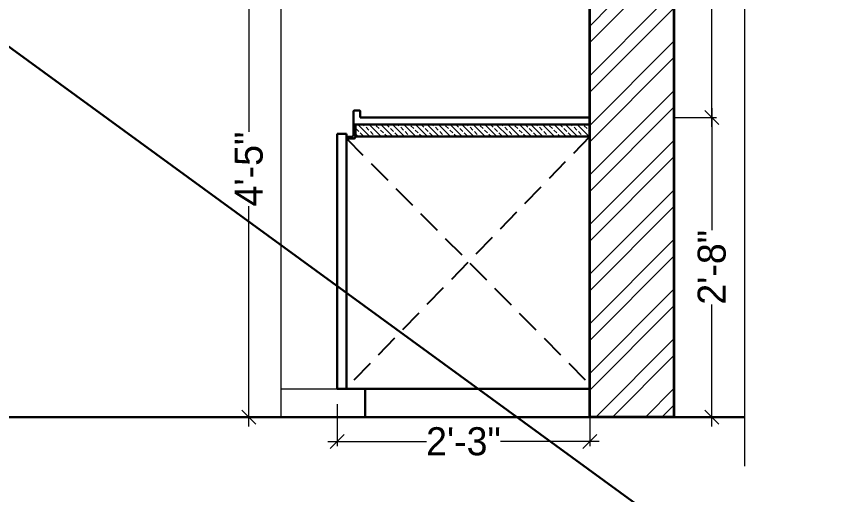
# Model space of a CAD drawing. Header units: millimetres. Extents: x 56222 to 3066687, y -650199 to -121287.
# Drawn here: x 141422.8 to 141510.4, y -184226.5 to -184175.4 of the extents above; entities that cross this region are included whole.
import ezdxf

# ---------------------------------------------------------------- set-up
doc = ezdxf.new("R2010")
doc.units = ezdxf.units.MM
doc.header["$MEASUREMENT"] = 0
doc.header["$PDMODE"] = 35
doc.linetypes.add('DASHED', pattern=[0.75, 0.5, -0.25])
doc.linetypes.add('DASHED2', pattern=[0.375, 0.25, -0.125])
doc.layers.get('Defpoints').update_dxf_attribs({"color": 220})
doc.layers.add('AR HATCH-7', color=7, linetype='Continuous')
for name, color, linetype, lineweight in [('el', 7, 'Continuous', 20), ('FIRST FLOOR ( DW_RAIL )', 7, 'Continuous', 9), ('FURNITURE', 32, 'Continuous', 9), ('furniture dimensions', 1, 'DASHED', 0), ('SECTION ( SLAB PLine )', 104, 'Continuous', 30), ('Text', 7, 'Continuous', 15), ('wall', 7, 'Continuous', 30), ('XX~SLAB ( BEAM )~ ( DIM )', 7, 'Continuous', 9)]:
    doc.layers.add(name, color=color, linetype=linetype, lineweight=lineweight)
doc.layers.add('hatch', color=250, linetype='Continuous', lineweight=9, transparency=0.5)
doc.styles.add('century g', font='GOTHIC.TTF')
doc.dimstyles.new('Archana', dxfattribs={"dimtxt": 2, "dimasz": 0.75, "dimexe": 0.5, "dimexo": 0.5, "dimgap": 0, "dimtad": 0, "dimzin": 0, "dimdsep": 46, "dimlunit": 4, "dimtxsty": 'century g', "dimblk": 'OBLIQUE', "dimcen": 0, "dimdle": 1, "dimclrd": 256, "dimclre": 256, "dimclrt": 256, "dimadec": 0, "dimazin": 0, "dimtfac": 1, "dimtofl": 0, "dimtmove": 1, "dimatfit": 3, "dimfxl": 1, "dimfxlon": 1, "dimtolj": 1, "dimtzin": 0, "dimlwd": -1, "dimlwe": -1, "dimarcsym": 0})

# ---------------------------------------------------------------- blocks, each defined once
blk = doc.blocks.new('_Oblique')
at = {"layer": 'wall', "color": 0, "lineweight": -2}
blk.add_line((-0.5, -0.5), (0.5, 0.5), dxfattribs=at)
blk = doc.blocks.new('*D425')
at = {"layer": 'Defpoints', "color": 0, "linetype": 'Continuous', "lineweight": 30, "transparency": 16777216}
for p in [(141457.073, -184215.241), (141484.073, -184214.742), (141484.073, -184220.848)]:
    blk.add_point(p, dxfattribs=at)
at = {"layer": 'furniture dimensions', "color": 5, "linetype": 'ByBlock', "transparency": 16777216}
blk.add_line((141457.073, -184216.848), (141457.073, -184221.348), dxfattribs=at)
at = {"layer": 'furniture dimensions', "color": 5, "linetype": 'Continuous', "transparency": 16777216}
for p, q in [((141484.073, -184216.848), (141484.073, -184221.348)), ((141456.073, -184220.848), (141466.618, -184220.848)), ((141485.073, -184220.848), (141474.529, -184220.848))]:
    blk.add_line(p, q, dxfattribs=at)
at = {"layer": 'furniture dimensions', "color": 5, "linetype": 'Continuous', "transparency": 16777216, "xscale": 1.5, "yscale": 1.5, "zscale": 1.5, "rotation": 180}
blk.add_blockref('_Oblique', (141457.073, -184220.848), dxfattribs=at)
at = {"layer": 'furniture dimensions', "color": 5, "linetype": 'Continuous', "transparency": 16777216, "xscale": 1.5, "yscale": 1.5, "zscale": 1.5}
blk.add_blockref('_Oblique', (141484.073, -184220.848), dxfattribs=at)
at = {"layer": 'furniture dimensions', "linetype": 'Continuous', "lineweight": 0, "transparency": 16777216, "insert": (141470.573, -184220.848), "char_height": 3, "attachment_point": 5, "style": 'century g'}
blk.add_mtext('\\A1;2\'-3"', dxfattribs=at)
blk = doc.blocks.new('*D426')
at = {"layer": 'Defpoints', "color": 0, "linetype": 'Continuous', "lineweight": 30, "transparency": 16777216}
for p in [(141459.547, -184186.243), (141497.127, -184186.243), (141484.073, -184218.242)]:
    blk.add_point(p, dxfattribs=at)
at = {"layer": 'furniture dimensions', "color": 5, "linetype": 'Continuous', "transparency": 16777216}
for p, q in [((141497.127, -184185.243), (141497.127, -184198.287)), ((141493.127, -184186.243), (141497.627, -184186.243)), ((141497.127, -184219.242), (141497.127, -184206.198))]:
    blk.add_line(p, q, dxfattribs=at)
at = {"layer": 'furniture dimensions', "color": 5, "linetype": 'ByBlock', "transparency": 16777216}
blk.add_line((141493.127, -184218.242), (141497.627, -184218.242), dxfattribs=at)
at = {"layer": 'furniture dimensions', "color": 5, "linetype": 'Continuous', "transparency": 16777216, "xscale": 1.5, "yscale": 1.5, "zscale": 1.5}
for p, rotation in [((141497.127, -184186.243), 90), ((141497.127, -184218.242), 270)]:
    blk.add_blockref('_Oblique', p, dxfattribs=dict(at, rotation=rotation))
at = {"layer": 'furniture dimensions', "linetype": 'Continuous', "lineweight": 0, "transparency": 16777216, "insert": (141497.127, -184202.242), "char_height": 3, "attachment_point": 5, "rotation": 90, "style": 'century g'}
blk.add_mtext('\\A1;2\'-8"', dxfattribs=at)
blk = doc.blocks.new('*D427')
at = {"layer": 'Defpoints', "color": 0, "linetype": 'Continuous', "lineweight": 30, "transparency": 16777216}
for p in [(141484.07, -184154.232), (141497.127, -184154.232), (141484.073, -184186.232)]:
    blk.add_point(p, dxfattribs=at)
at = {"layer": 'furniture dimensions', "color": 5, "linetype": 'Continuous', "transparency": 16777216}
for p, q in [((141497.127, -184153.232), (141497.127, -184166.277)), ((141493.127, -184154.232), (141497.627, -184154.232)), ((141497.127, -184187.232), (141497.127, -184174.188))]:
    blk.add_line(p, q, dxfattribs=at)
at = {"layer": 'furniture dimensions', "color": 5, "linetype": 'ByBlock', "transparency": 16777216}
blk.add_line((141493.127, -184186.232), (141497.627, -184186.232), dxfattribs=at)
at = {"layer": 'furniture dimensions', "color": 5, "linetype": 'Continuous', "transparency": 16777216, "xscale": 1.5, "yscale": 1.5, "zscale": 1.5}
for p, rotation in [((141497.127, -184154.232), 90), ((141497.127, -184186.232), 270)]:
    blk.add_blockref('_Oblique', p, dxfattribs=dict(at, rotation=rotation))
at = {"layer": 'furniture dimensions', "linetype": 'Continuous', "lineweight": 0, "transparency": 16777216, "insert": (141497.127, -184170.232), "char_height": 3, "attachment_point": 5, "rotation": 90, "style": 'century g'}
blk.add_mtext('\\A1;2\'-8"', dxfattribs=at)
blk = doc.blocks.new('*D431')
at = {"layer": 'Defpoints', "color": 0, "linetype": 'Continuous', "lineweight": 30, "transparency": 16777216}
for p in [(141447.631, -184165.242), (141451.073, -184165.242), (141451.073, -184218.242)]:
    blk.add_point(p, dxfattribs=at)
at = {"layer": 'furniture dimensions', "color": 5, "linetype": 'Continuous', "transparency": 16777216}
for p, q in [((141447.631, -184164.242), (141447.631, -184187.777)), ((141450.573, -184165.242), (141447.131, -184165.242)), ((141447.631, -184219.242), (141447.631, -184195.706))]:
    blk.add_line(p, q, dxfattribs=at)
at = {"layer": 'furniture dimensions', "color": 5, "linetype": 'ByBlock', "transparency": 16777216}
blk.add_line((141450.573, -184218.242), (141447.131, -184218.242), dxfattribs=at)
at = {"layer": 'furniture dimensions', "color": 5, "linetype": 'Continuous', "transparency": 16777216, "xscale": 1.5, "yscale": 1.5, "zscale": 1.5}
for p, rotation in [((141447.631, -184165.242), 90), ((141447.631, -184218.242), 270)]:
    blk.add_blockref('_Oblique', p, dxfattribs=dict(at, rotation=rotation))
at = {"layer": 'furniture dimensions', "linetype": 'Continuous', "lineweight": 0, "transparency": 16777216, "insert": (141447.631, -184191.742), "char_height": 3, "attachment_point": 5, "rotation": 90, "style": 'century g'}
blk.add_mtext('\\A1;4\'-5"', dxfattribs=at)

msp = doc.modelspace()

# ---------------------------------------------------------------- hatches: boundary and pattern name
at = {"layer": 'AR HATCH-7', "lineweight": 18, "true_color": 0x939598, "transparency": 33554687}
h = msp.add_hatch(dxfattribs=at)
h.set_pattern_fill('ANSI32', color=252, scale=10)
h.set_pattern_definition([(45, (1908.492, 25.076), (-2.65165043, 2.65165043), []), (45, (1910.2597, 25.076), (-2.65165043, 2.65165043), [])])
h.paths.add_polyline_path([(141493.073, -184091.242), (141484.073, -184091.242), (141484.073, -184154.242), (141493.073, -184154.242)])
h.paths.add_polyline_path([(141493.073, -184174.242), (141484.073, -184174.242), (141484.073, -184218.242), (141493.073, -184218.242)])
at = {"layer": 'hatch', "transparency": 33554651}
h = msp.add_hatch(dxfattribs=at)
h.set_pattern_fill('ANSI33', color=256, scale=3.493167, angle=90, style=0)
h.set_pattern_definition([(135, (-5353806.8071, 4412201.0351), (-0.61751058278, -0.61751058278), []), (135, (-5353806.8071, 4412201.6526), (-0.61751058278, -0.61751058278), [0.43664592054, -0.21832296027])])
h.paths.add_polyline_path([(141484.073, -184188.276), (141484.073, -184186.991), (141459.025, -184186.998), (141459.025, -184188.282)])

# ---------------------------------------------------------------- linework, layer by layer
at = {"layer": 'el', "lineweight": 0}
msp.add_line((141451.073, -184215.241), (141460.073, -184215.241), dxfattribs=at)
at = {"layer": 'FIRST FLOOR ( DW_RAIL )', "lineweight": 0}
msp.add_line((141460.066, -184215.241), (141457.073, -184215.241), dxfattribs=at)
at = {"layer": 'FURNITURE', "lineweight": 30, "ltscale": 0.4}
for p, q in [((141459.447, -184185.492), (141458.924, -184185.492)), ((141458.825, -184185.589), (141458.825, -184186.992)), ((141459.547, -184186.243), (141484.073, -184186.232)), ((141457.073, -184215.241), (141457.074, -184187.991)), ((141458.073, -184187.991), (141457.073, -184187.991)), ((141458.073, -184215.241), (141458.073, -184187.991)), ((141457.073, -184215.241), (141457.947, -184215.241)), ((141460.073, -184215.241), (141460.073, -184218.241))]:
    msp.add_line(p, q, dxfattribs=at)
at = {"layer": 'FURNITURE', "lineweight": 30}
for p, q in [((141458.825, -184186.242), (141458.825, -184186.242)), ((141459.547, -184186.241), (141484.073, -184186.241)), ((141459.025, -184188.279), (141484.073, -184188.279))]:
    msp.add_line(p, q, dxfattribs=at)
at = {"layer": 'FURNITURE', "lineweight": 0}
for p, q in [((141458.825, -184186.242), (141458.825, -184186.242)), ((141459.547, -184186.242), (141484.073, -184186.242)), ((141458.073, -184188.279), (141458.694, -184188.279)), ((141459.025, -184188.279), (141484.073, -184188.279)), ((141457.074, -184189.279), (141457.074, -184189.279))]:
    msp.add_line(p, q, dxfattribs=at)
at = {"layer": 'FURNITURE', "color": 0, "lineweight": 30, "ltscale": 0.4}
msp.add_line((141458.825, -184186.294), (141458.825, -184187.042), dxfattribs=at)
at = {"layer": 'FURNITURE', "color": 251, "linetype": 'DASHED2', "lineweight": 25, "ltscale": 10, "true_color": 0x636466}
for p, q in [((141484.073, -184188.279), (141457.947, -184215.241)), ((141458.073, -184188.491), (141484.073, -184214.742))]:
    msp.add_line(p, q, dxfattribs=at)
at = {"layer": 'FURNITURE', "lineweight": 30, "ltscale": 0.4}
msp.add_lwpolyline([(141459.547, -184186.242), (141459.547, -184185.592, 0.414214), (141459.447, -184185.492), (141458.925, -184185.492, 0.414214), (141458.825, -184185.592), (141458.825, -184186.992), (141484.073, -184186.992)], format="xyb", dxfattribs=at)
msp.add_lwpolyline([(141458.073, -184188.291), (141458.625, -184188.291, 0.414214), (141458.825, -184188.091), (141458.825, -184186.991), (141459.025, -184186.991), (141459.025, -184188.291, -0.414214), (141458.825, -184188.491), (141458.073, -184188.491)], format="xyb", close=True, dxfattribs=at)
msp.add_lwpolyline([(141457.947, -184215.241), (141484.073, -184215.243), (141484.073, -184215.243)], dxfattribs=at)
at = {"layer": 'hatch', "lineweight": 35, "transparency": 33554687}
msp.add_lwpolyline([(141493.073, -184174.242), (141493.073, -184218.242), (141484.073, -184218.242), (141484.073, -184174.241)], dxfattribs=at)
at = {"layer": 'SECTION ( SLAB PLine )', "color": 1}
msp.add_line((141242.694, -184218.242), (141500.602, -184218.242), dxfattribs=at)
at = {"layer": 'Text', "color": 251, "linetype": 'Continuous', "lineweight": 0, "true_color": 0x636466}
msp.add_lwpolyline([(141500.602, -184083.295), (141500.602, -184152.48), (141499.341, -184153.261), (141501.775, -184153.511), (141500.602, -184154.348), (141500.602, -184223.477)], dxfattribs=at)
at = {"layer": 'XX~SLAB ( BEAM )~ ( DIM )', "color": 242, "lineweight": 30, "true_color": 0xcd2027}
msp.add_line((141216.006, -184028.66), (141573.328, -184288.947), dxfattribs=at)
at = {"layer": 'XX~SLAB ( BEAM )~ ( DIM )', "lineweight": 0}
msp.add_lwpolyline([(141451.073, -184218.242), (141451.073, -184165.242), (141484.073, -184165.242)], dxfattribs=at)

# ---------------------------------------------------------------- dimensions: what is measured, and where the dimension line sits
at = {"layer": 'furniture dimensions', "color": 5, "linetype": 'Continuous', "lineweight": 0}
for base, p1, p2, picture, middle in [((141497.127, -184154.232), (141484.073, -184186.232), (141484.07, -184154.232), '*D427', (141497.127, -184170.232)), ((141447.631, -184165.242), (141451.073, -184218.242), (141451.073, -184165.242), '*D431', (141447.631, -184191.742)), ((141497.127, -184186.243), (141484.073, -184218.242), (141459.547, -184186.243), '*D426', (141497.127, -184202.242))]:
    dim = msp.add_linear_dim(base=base, p1=p1, p2=p2, angle=90, dimstyle='Archana', override={"dimtxt": 3, "dimasz": 1.5, "dimdec": 0, "dimclrd": 5, "dimclre": 5, "dimfxl": 4}, dxfattribs=at)
    dim.commit()
    dim.dimension.update_dxf_attribs({"geometry": picture, "text_midpoint": middle})
dim = msp.add_linear_dim(base=(141484.073, -184220.848), p1=(141457.073, -184215.241), p2=(141484.073, -184214.742), dimstyle='Archana', override={"dimtxt": 3, "dimasz": 1.5, "dimdec": 0, "dimclrd": 5, "dimclre": 5, "dimfxl": 4}, dxfattribs=at)
dim.commit()
dim.dimension.update_dxf_attribs({"geometry": '*D425', "text_midpoint": (141470.573, -184220.848)})

doc.saveas('drawing.dxf')
